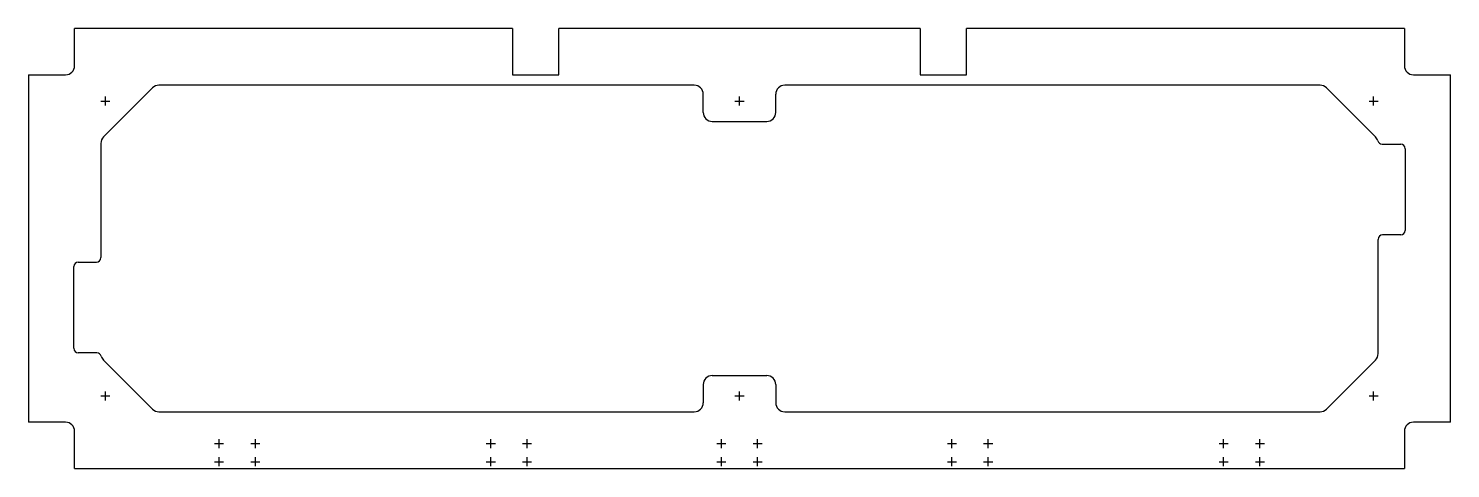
# Model space of a CAD drawing. Header units: millimetres. Extents: x -785 to 785, y -242 to 242.
import ezdxf

# ---------------------------------------------------------------- set-up
doc = ezdxf.new("R2010")
doc.units = ezdxf.units.MM

msp = doc.modelspace()

# ---------------------------------------------------------------- linework, layer by layer
at = {"color": 7, "linetype": 'Continuous', "lineweight": 25}
for p, q in [((-250.5, 242.5), (-734, 242.5)), ((-734, 201.5), (-734, 242.5)), ((-250.5, 242.5), (-250.5, 191.5)), ((199.5, 242.5), (-199.5, 242.5)), ((-199.5, 191.5), (-199.5, 242.5)), ((199.5, 242.5), (199.5, 191.5)), ((734, 242.5), (250.5, 242.5)), ((250.5, 191.5), (250.5, 242.5)), ((734, 242.5), (734, 201.5)), ((-785, 191.5), (-744, 191.5)), ((-785, 191.5), (-785, -191.5)), ((-250.5, 191.5), (-199.5, 191.5)), ((199.5, 191.5), (250.5, 191.5)), ((744, 191.5), (785, 191.5)), ((785, -191.5), (785, 191.5)), ((-702.1, 122.9), (-647.9, 177.1)), ((-50, 180), (-640.9, 180)), ((640.9, 180), (50, 180)), ((647.9, 177.1), (702.1, 122.9)), ((-40, 150), (-40, 170)), ((40, 150), (40, 170)), ((-30, 140), (30, 140)), ((-705, 115.9), (-705, -10)), ((709.4, 115), (730, 115)), ((735, 110), (735, 20)), ((705, -115.9), (705, 10)), ((730, 15), (710, 15)), ((-730, -15), (-710, -15)), ((-735, -110), (-735, -20)), ((-709.4, -115), (-730, -115)), ((-647.9, -177.1), (-702.1, -122.9)), ((702.1, -122.9), (647.9, -177.1)), ((-30, -140), (30, -140)), ((-40, -150), (-40, -170)), ((40, -150), (40, -170)), ((-640.9, -180), (-50, -180)), ((50, -180), (640.9, -180)), ((-744, -191.5), (-785, -191.5)), ((-734, -242.5), (-734, -201.5)), ((734, -201.5), (734, -242.5)), ((785, -191.5), (744, -191.5)), ((-734, -242.5), (734, -242.5))]:
    msp.add_line(p, q, dxfattribs=at)
at = {"color": 5}
for p, q in [((-705, 162.5), (-695, 162.5)), ((-705, 162.5), (-695, 162.5)), ((-705, 162.5), (-695, 162.5)), ((-705, 162.5), (-695, 162.5)), ((-705, 162.5), (-695, 162.5)), ((-705, 162.5), (-695, 162.5)), ((-705, 162.5), (-695, 162.5)), ((-705, 162.5), (-695, 162.5)), ((-705, 162.5), (-695, 162.5)), ((-705, 162.5), (-695, 162.5)), ((-705, 162.5), (-695, 162.5)), ((-705, 162.5), (-695, 162.5)), ((-705, 162.5), (-695, 162.5)), ((-705, 162.5), (-695, 162.5)), ((-705, 162.5), (-695, 162.5)), ((-705, 162.5), (-695, 162.5)), ((-705, 162.5), (-695, 162.5)), ((-700, 157.5), (-700, 167.5)), ((-700, 157.5), (-700, 167.5)), ((-700, 157.5), (-700, 167.5)), ((-700, 157.5), (-700, 167.5)), ((-700, 157.5), (-700, 167.5)), ((-700, 157.5), (-700, 167.5)), ((-700, 157.5), (-700, 167.5)), ((-700, 157.5), (-700, 167.5)), ((-700, 157.5), (-700, 167.5)), ((-700, 157.5), (-700, 167.5)), ((-700, 157.5), (-700, 167.5)), ((-700, 157.5), (-700, 167.5)), ((-700, 157.5), (-700, 167.5)), ((-700, 157.5), (-700, 167.5)), ((-700, 157.5), (-700, 167.5)), ((-700, 157.5), (-700, 167.5)), ((-700, 157.5), (-700, 167.5)), ((-5, 162.5), (5, 162.5)), ((0, 157.5), (0, 167.5)), ((695, 162.5), (705, 162.5)), ((700, 157.5), (700, 167.5)), ((-705, -162.5), (-695, -162.5)), ((-700, -167.5), (-700, -157.5)), ((-5, -162.5), (5, -162.5)), ((-5, -162.5), (5, -162.5)), ((-5, -162.5), (5, -162.5)), ((0, -167.5), (0, -157.5)), ((0, -167.5), (0, -157.5)), ((0, -167.5), (0, -157.5)), ((695, -162.5), (705, -162.5)), ((700, -167.5), (700, -157.5)), ((-579.5, -215), (-569.5, -215)), ((-574.5, -220), (-574.5, -210)), ((-539.5, -215), (-529.5, -215)), ((-534.5, -220), (-534.5, -210)), ((-279.5, -215), (-269.5, -215)), ((-274.5, -220), (-274.5, -210)), ((-239.5, -215), (-229.5, -215)), ((-234.5, -220), (-234.5, -210)), ((-25, -215), (-15, -215)), ((-20, -220), (-20, -210)), ((15, -215), (25, -215)), ((20, -220), (20, -210)), ((229.5, -215), (239.5, -215)), ((234.5, -220), (234.5, -210)), ((269.5, -215), (279.5, -215)), ((274.5, -220), (274.5, -210)), ((529.5, -215), (539.5, -215)), ((534.5, -220), (534.5, -210)), ((569.5, -215), (579.5, -215)), ((574.5, -220), (574.5, -210)), ((-579.5, -235), (-569.5, -235)), ((-574.5, -240), (-574.5, -230)), ((-539.5, -235), (-529.5, -235)), ((-534.5, -240), (-534.5, -230)), ((-279.5, -235), (-269.5, -235)), ((-274.5, -240), (-274.5, -230)), ((-239.5, -235), (-229.5, -235)), ((-234.5, -240), (-234.5, -230)), ((-25, -235), (-15, -235)), ((-20, -240), (-20, -230)), ((15, -235), (25, -235)), ((20, -240), (20, -230)), ((229.5, -235), (239.5, -235)), ((234.5, -240), (234.5, -230)), ((269.5, -235), (279.5, -235)), ((269.5, -235), (279.5, -235)), ((269.5, -235), (279.5, -235)), ((269.5, -235), (279.5, -235)), ((269.5, -235), (279.5, -235)), ((269.5, -235), (279.5, -235)), ((269.5, -235), (279.5, -235)), ((269.5, -235), (279.5, -235)), ((269.5, -235), (279.5, -235)), ((274.5, -240), (274.5, -230)), ((274.5, -240), (274.5, -230)), ((274.5, -240), (274.5, -230)), ((274.5, -240), (274.5, -230)), ((274.5, -240), (274.5, -230)), ((274.5, -240), (274.5, -230)), ((274.5, -240), (274.5, -230)), ((274.5, -240), (274.5, -230)), ((274.5, -240), (274.5, -230)), ((529.5, -235), (539.5, -235)), ((534.5, -240), (534.5, -230)), ((569.5, -235), (579.5, -235)), ((569.5, -235), (579.5, -235)), ((569.5, -235), (579.5, -235)), ((569.5, -235), (579.5, -235)), ((569.5, -235), (579.5, -235)), ((569.5, -235), (579.5, -235)), ((569.5, -235), (579.5, -235)), ((569.5, -235), (579.5, -235)), ((569.5, -235), (579.5, -235)), ((569.5, -235), (579.5, -235)), ((574.5, -240), (574.5, -230)), ((574.5, -240), (574.5, -230)), ((574.5, -240), (574.5, -230)), ((574.5, -240), (574.5, -230)), ((574.5, -240), (574.5, -230)), ((574.5, -240), (574.5, -230)), ((574.5, -240), (574.5, -230)), ((574.5, -240), (574.5, -230)), ((574.5, -240), (574.5, -230)), ((574.5, -240), (574.5, -230))]:
    msp.add_line(p, q, dxfattribs=at)
at = {"color": 7, "linetype": 'Continuous', "lineweight": 25}
for centre, radius, start, end in [((-744, 201.5), 10, 270, 0), ((744, 201.5), 10, 180, 270), ((-640.9, 170), 10, 90, 135), ((-50, 170), 10, 0, 90), ((50, 170), 10, 90, 180), ((640.9, 170), 10, 45, 90), ((-30, 150), 10, 180, 270), ((30, 150), 10, 270, 0), ((-695, 115.9), 10, 135, 180), ((695, 115.9), 10, 16.0301, 45), ((709.4, 120), 5, 196.0301, 270), ((730, 110), 5, 0, 90), ((730, 20), 5, 270, 0), ((710, 10), 5, 90, 180), ((-730, -20), 5, 90, 180), ((-710, -10), 5, 270, 0), ((-730, -110), 5, 180, 270), ((-709.4, -120), 5, 16.0301, 90), ((-695, -115.9), 10, 196.0301, 225), ((695, -115.9), 10, 315, 0), ((-30, -150), 10, 90, 180), ((30, -150), 10, 0, 90), ((-50, -170), 10, 270, 0), ((50, -170), 10, 180, 270), ((-640.9, -170), 10, 225, 270), ((640.9, -170), 10, 270, 315), ((-744, -201.5), 10, 0, 90), ((744, -201.5), 10, 90, 180)]:
    msp.add_arc(centre, radius, start, end, dxfattribs=at)

doc.saveas('drawing.dxf')
